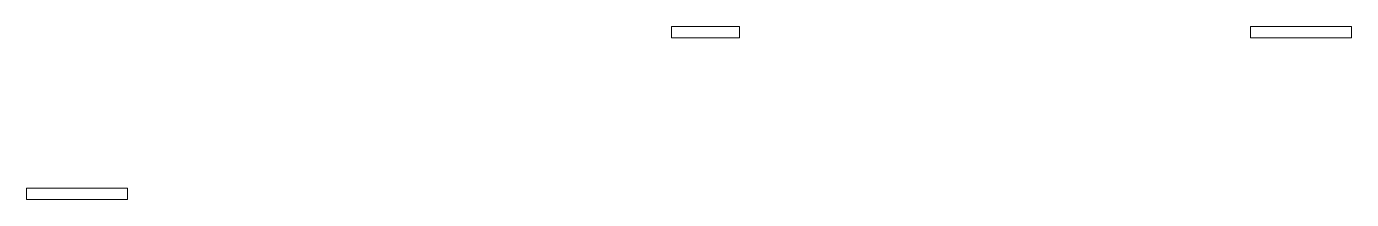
# Model space of a CAD drawing. Header units: millimetres. Extents: x 703 to 2391, y 2813 to 6258.
# Drawn here: x 1796 to 2391, y 6181 to 6258 of the extents above.
import ezdxf

# ---------------------------------------------------------------- set-up
doc = ezdxf.new("R2010")
doc.units = ezdxf.units.MM
doc.layers.add('细实线', color=7, linetype='Continuous', lineweight=15)

msp = doc.modelspace()

# ---------------------------------------------------------------- linework, layer by layer
at = {"layer": '细实线'}
for p, q in [((2085.99, 6255.59), (2085.99, 6258.09)), ((2085.99, 6258.09), (2085.99, 6253.09)), ((2085.99, 6258.09), (2116.58, 6258.09)), ((2116.58, 6253.09), (2116.58, 6258.09)), ((2116.58, 6255.59), (2116.58, 6253.09)), ((2345.99, 6255.59), (2345.99, 6258.09)), ((2391.39, 6258.09), (2345.99, 6258.09)), ((2345.99, 6255.59), (2345.99, 6253.09)), ((2391.39, 6253.09), (2391.39, 6258.09)), ((2391.39, 6255.59), (2391.39, 6253.09)), ((2116.58, 6253.09), (2085.99, 6253.09)), ((2345.99, 6253.09), (2391.39, 6253.09)), ((1796.38, 6183.09), (1796.38, 6185.59)), ((1841.78, 6185.59), (1796.38, 6185.59)), ((1796.38, 6183.09), (1796.38, 6180.59)), ((1841.78, 6180.59), (1841.78, 6185.59)), ((1841.78, 6183.09), (1841.78, 6180.59)), ((1796.38, 6180.59), (1841.78, 6180.59))]:
    msp.add_line(p, q, dxfattribs=at)

doc.saveas('drawing.dxf')
